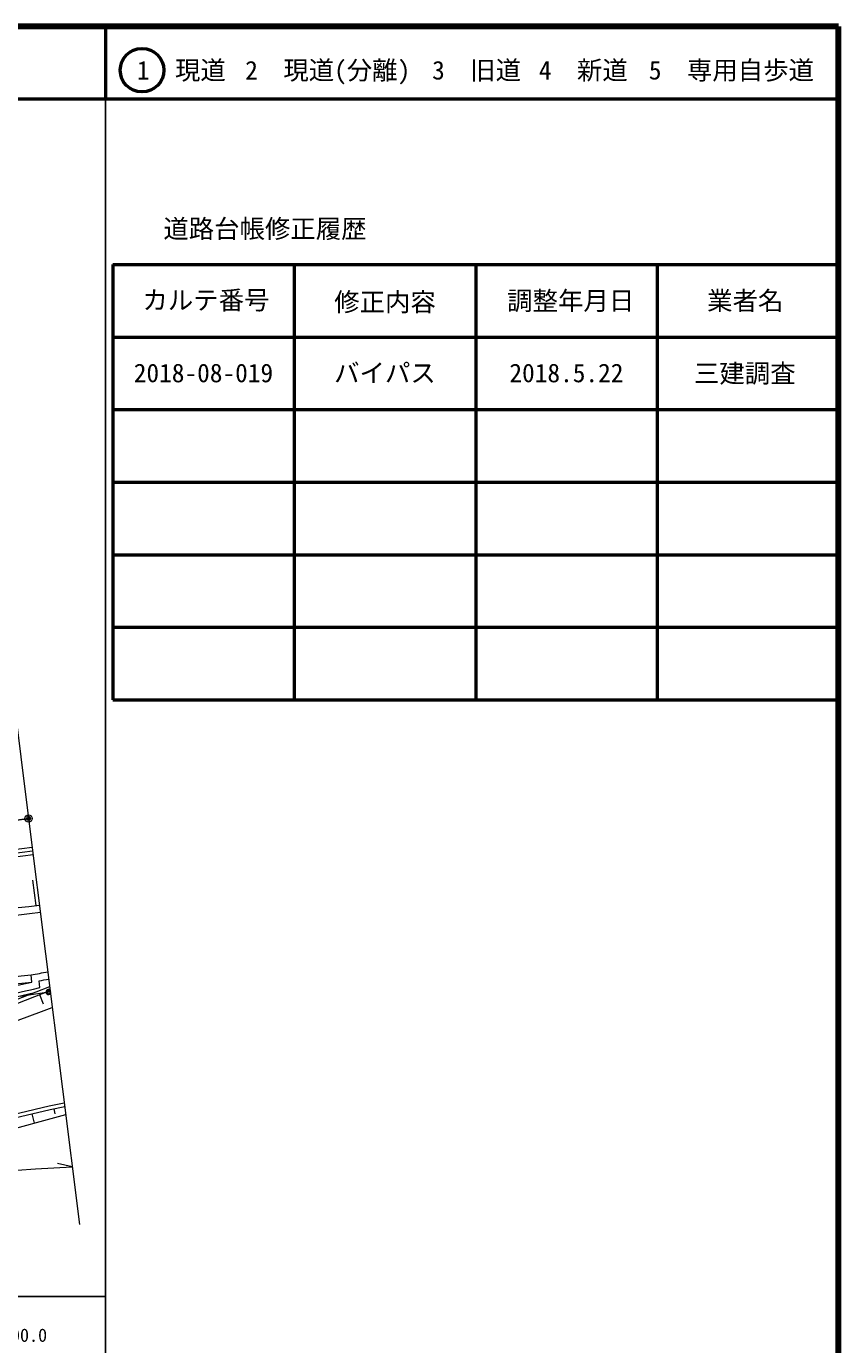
# Model space of a CAD drawing. Units: millimetres, scale not verified. Extents: x 40000 to 1780024, y 20000 to 394439.
# Drawn here: x 568102 to 680000, y 198357 to 380000 of the extents above; entities that cross this region are included whole.
import ezdxf
from ezdxf.enums import TextEntityAlignment as Align

# ---------------------------------------------------------------- set-up
doc = ezdxf.new("R2010")
doc.units = ezdxf.units.MM
doc.header["$LTSCALE"] = 1000
doc.header["$PDMODE"] = 32
doc.header["$PDSIZE"] = 500
doc.linetypes.add('CHAIN', pattern=[18.5, 12, -1.5, 3.5, -1.5])
for name, color, linetype, lineweight in [('M-BGD', 7, 'Continuous', 13), ('M-BMK', 2, 'CHAIN', 13), ('M-BMK-ROW', 30, 'Continuous', 13), ('M-BMK-SRVR', 3, 'Continuous', 13), ('M-STR-HTXT', 7, 'Continuous', 13), ('M-TTL', 1, 'Continuous', 35), ('M-TTL-BAND', 7, 'Continuous', 25), ('M-TTL-FRAM', 2, 'Continuous', 50), ('M-TTL-LINE', 7, 'Continuous', 50)]:
    doc.layers.add(name, color=color, linetype=linetype, lineweight=lineweight)
doc.layers.add('M-OTRS', color=6, linetype='Continuous')
doc.layers.add('M-TTL-TXT', color=7, linetype='Continuous')
doc.styles.add('ＭＳ ゴシック', font='')
doc.styles.get('ＭＳ ゴシック').set_extended_font_data('MS Gothic')

msp = doc.modelspace()

# ---------------------------------------------------------------- linework, layer by layer
at = {"layer": 'M-BGD'}
for p, q in [((569439, 258871), (568999, 262343)), ((568875, 248324), (568756, 249317)), ((565698, 245479), (571312, 247687)), ((565886, 245016), (571376, 247175)), ((569061, 247340), (569973, 247552)), ((569973, 247552), (569862, 248492)), ((569911, 246599), (570414, 245321)), ((558109, 239764), (570195, 244257)), ((570195, 244257), (571671, 244821)), ((561166, 228856), (571259, 231254)), ((561336, 228382), (571365, 230765)), ((571259, 231254), (573322, 231654)), ((571365, 230765), (573385, 231157)), ((571875, 230864), (572013, 230149)), ((562712, 227138), (573523, 230054)), ((568858, 230170), (569164, 228879))]:
    msp.add_line(p, q, dxfattribs=at)
for centre, radius, start, end in [((540240, 489046), 224000, 271.4721, 277.35199), ((540240, 489046), 224500, 271.4721, 277.35153), ((540240, 489046), 225000, 271.4721, 277.35108), ((540238, 489046), 232020, 271.47225, 277.34529), ((540238, 489046), 233020, 271.47225, 277.34445), ((540238, 489046), 241420, 271.47225, 276.78397), ((528473, 486926), 241000, 279.62232, 280.17756), ((513054, 485750), 243900, 277.27917, 283.23035), ((513054, 485750), 244900, 277.34008, 283.23035), ((540238, 489046), 242420, 271.47225, 276.78397), ((528473, 486926), 242000, 279.84766, 280.16503), ((513054, 485750), 245400, 277.23364, 283.23035)]:
    msp.add_arc(centre, radius, start, end, dxfattribs=at)
at = {"layer": 'M-BMK'}
msp.add_arc((540240, 489042), 219996, 271.47192, 277.35582, dxfattribs=at)
at = {"layer": 'M-BMK-ROW'}
for p, q in [((567315, 246352), (571157, 246957)), ((571157, 246957), (571395, 247026))]:
    msp.add_line(p, q, dxfattribs=at)
msp.add_arc((571157, 246957), 350, 52.95183, 321.34381, dxfattribs=at)
msp.add_point((571157, 246957), dxfattribs=at)
at = {"layer": 'M-BMK-SRVR'}
for p, q in [((559687, 340389), (568406, 270857)), ((568406, 270857), (575420, 214925))]:
    msp.add_line(p, q, dxfattribs=at)
msp.add_circle((568406, 270857), 500, dxfattribs=at)
msp.add_point((568406, 270857), dxfattribs=at)
at = {"layer": 'M-OTRS'}
msp.add_point((568406, 270857), dxfattribs=at)
at = {"layer": 'M-STR-HTXT'}
msp.add_line((574423, 222876), (572409, 223314), dxfattribs=at)
msp.add_arc((522520, 1015312), 794135, 267.89753, 273.74742, dxfattribs=at)
at = {"layer": 'M-TTL', "color": 2, "lineweight": 140}
for p, q in [((680000, 380000), (40000, 380000)), ((680000, 20000), (680000, 380000))]:
    msp.add_line(p, q, dxfattribs=at)
at = {"layer": 'M-TTL-BAND'}
for p, q in [((579000, 20000), (579000, 370000)), ((40000, 205000), (579000, 205000))]:
    msp.add_line(p, q, dxfattribs=at)
at = {"layer": 'M-TTL-FRAM'}
for p, q in [((580000, 347197), (580000, 287197)), ((580000, 347197), (680000, 347197)), ((580000, 287197), (680000, 287197))]:
    msp.add_line(p, q, dxfattribs=at)
at = {"layer": 'M-TTL-LINE'}
for p, q in [((579000, 380000), (579000, 370000)), ((40000, 370000), (680000, 370000)), ((605000, 347197), (605000, 287197)), ((630000, 347197), (630000, 287197)), ((655000, 347197), (655000, 287197)), ((580000, 337197), (680000, 337197)), ((580000, 327197), (680000, 327197)), ((580000, 317197), (680000, 317197)), ((580000, 307197), (680000, 307197)), ((580000, 297197), (680000, 297197))]:
    msp.add_line(p, q, dxfattribs=at)
msp.add_circle((584031, 373958), 3000, dxfattribs=at)

# ---------------------------------------------------------------- texts
at = {"layer": 'M-TTL-BAND', "style": 'ＭＳ ゴシック'}
msp.add_text('500.0', height=1833, dxfattribs=at).set_placement((567844, 198195), align=Align.BOTTOM_CENTER)
at = {"layer": 'M-TTL-TXT', "style": 'ＭＳ ゴシック'}
for s, p in [('1\u3000現道', (589448, 373958)), ('2\u3000現道(分離)', (609619, 373958)), ('3\u3000旧道', (630121, 373958)), ('4\u3000新道', (644824, 373958)), ('5\u3000専用自歩道', (665228, 373958)), ('道路台帳修正履歴', (600968, 352113)), ('カルテ番号', (592839, 342277)), ('修正内容', (617509, 342023)), ('調整年月日', (643089, 342197)), ('業者名', (667134, 342197)), ('2018-08-019', (592500, 332245)), ('バイパス', (617500, 332245)), ('2018.5.22', (642500, 332245)), ('三建調査', (667077, 332189))]:
    msp.add_text(s, height=2566, dxfattribs=at).set_placement(p, align=Align.MIDDLE_CENTER)

doc.saveas('drawing.dxf')
